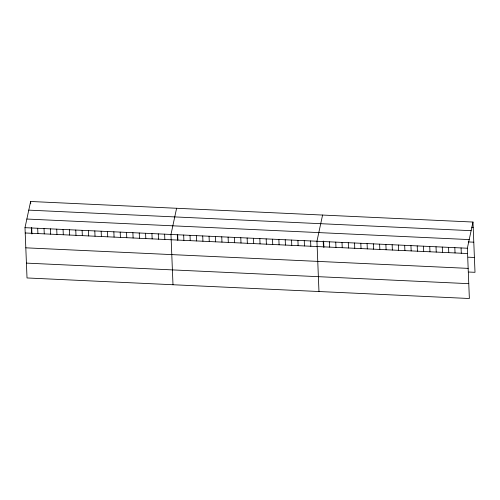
<?xml version="1.0" encoding="UTF-8"?>
<svg xmlns="http://www.w3.org/2000/svg" width="500" height="500" viewBox="0 0 500 500"><rect width="100%" height="100%" fill="white"/><g stroke="black" fill="none" stroke-linecap="round" stroke-linejoin="round"><path stroke-width="0.75" d="M472.981 222.044L467.35 248.231L469.369 298.512L27.019 277.956L25 227.681L30.631 201.488L472.981 222.044L475 272.319L468.731 272.031M176.606 208.269L170.975 234.462L172.994 284.744M322.581 215.056L316.95 241.244L318.969 291.525M471.8 227.275L473.194 227.344M28.775 210.131L471.125 230.681M26.856 219.037L469.206 239.587M468.219 241.925L473.787 242.188M25 227.681L467.35 248.231M25.213 232.981L467.562 253.531M468.137 257.188L474.406 257.481M25.806 247.825L468.162 268.375M26.425 263.113L468.775 283.669M461.081 247.938L461.294 253.238M454.819 247.65L455.031 252.95M448.55 247.356L448.762 252.656M442.281 247.062L442.5 252.369M436.019 246.775L436.231 252.075M429.75 246.481L429.963 251.781M423.481 246.194L423.7 251.494M417.219 245.9L417.431 251.2M410.95 245.613L411.163 250.912M404.681 245.319L404.9 250.619M398.419 245.025L398.631 250.331M392.15 244.737L392.362 250.037M385.881 244.444L386.1 249.744M379.619 244.156L379.831 249.456M373.35 243.863L373.562 249.163M367.088 243.569L367.3 248.875M360.819 243.281L361.031 248.581M354.55 242.987L354.762 248.287M348.288 242.7L348.5 248M342.019 242.406L342.231 247.706M335.75 242.119L335.962 247.419M329.487 241.825L329.7 247.125M323.625 241.025L323.888 247.575M323.219 241.531L323.431 246.838M310.606 240.95L310.819 246.25M304.256 240.65L304.469 245.956M297.913 240.356L298.125 245.656M291.562 240.062L291.775 245.362M285.219 239.769L285.431 245.069M278.869 239.475L279.081 244.775M272.525 239.181L272.738 244.481M266.175 238.881L266.388 244.188M259.831 238.588L260.044 243.888M253.481 238.294L253.694 243.594M247.138 238L247.35 243.3M240.787 237.706L241 243.006M234.444 237.406L234.656 242.712M228.094 237.113L228.312 242.413M221.75 236.819L221.962 242.119M215.4 236.525L215.619 241.825M209.056 236.231L209.269 241.531M202.712 235.938L202.925 241.238M196.363 235.637L196.575 240.944M190.019 235.344L190.231 240.644M183.669 235.05L183.881 240.35M177.675 234.969L177.881 240.069M177.325 234.756L177.537 240.056M164.631 234.163L164.844 239.469M158.281 233.869L158.494 239.169M151.938 233.575L152.15 238.875M145.588 233.281L145.8 238.581M139.244 232.987L139.456 238.287M132.894 232.694L133.106 237.994M126.55 232.394L126.762 237.7M120.2 232.1L120.412 237.4M113.856 231.806L114.069 237.106M107.506 231.513L107.719 236.812M101.163 231.219L101.375 236.519M94.812 230.925L95.025 236.225M88.469 230.625L88.681 235.925M82.119 230.331L82.331 235.631M75.775 230.037L75.987 235.338M69.425 229.744L69.638 235.044M63.081 229.45L63.294 234.75M56.731 229.15L56.944 234.456M50.388 228.856L50.6 234.156M44.037 228.562L44.256 233.863M37.694 228.269L37.906 233.569M30.631 201.488L30.719 203.762M31.675 227.463L31.938 234.013M31.344 227.975L31.562 233.275"/></g></svg>
